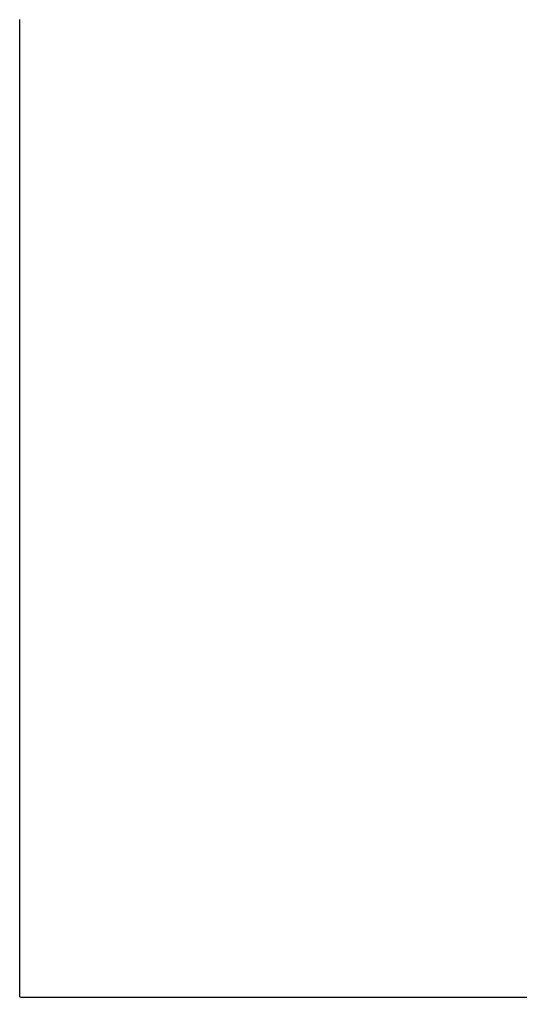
# Model space of a CAD drawing. Header units: metres. Extents: x 4568 to 182545, y -86951 to 35529.
# Drawn here: x 25852.9 to 26009.5, y -69591 to -69284.8 of the extents above; entities that cross this region are included whole.
import ezdxf

# ---------------------------------------------------------------- set-up
doc = ezdxf.new("R2010")
doc.units = ezdxf.units.M
doc.dimstyles.get("Standard").update_dxf_attribs({"dimtxt": 2.5, "dimasz": 2.5, "dimexe": 1.25, "dimexo": 0.625, "dimtad": 1, "dimcen": 2.5, "dimazin": 3, "dimtfac": 1, "dimtmove": 0, "dimatfit": 3})

# ---------------------------------------------------------------- blocks, each defined once
blk = doc.blocks.new('_CLOSEDFILLED')
at = {"color": 0, "linetype": 'BYBLOCK'}
blk.add_solid([(-1, 0.2), (0, 0), (-1, -0.2)], dxfattribs=at)
blk = doc.blocks.new('*D504')
for p, q in [((25852.94, -69284.83), (25852.94, -69590.36)), ((28542.33, -69284.83), (28542.33, -69590.36)), ((25853.19, -69590.36), (27195.635, -69590.36)), ((27199.635, -69590.36), (28542.08, -69590.36))]:
    blk.add_line(p, q)
at = {"layer": 'Defpoints'}
for p in [(25852.94, -69284.83), (28542.33, -69284.83), (25852.94, -69590.36)]:
    blk.add_point(p, dxfattribs=at)
at = {"xscale": 0.25, "yscale": 0.25, "rotation": 180}
blk.add_blockref('_CLOSEDFILLED', (25852.94, -69590.36), dxfattribs=at)
at = {"xscale": 0.25, "yscale": 0.25}
blk.add_blockref('_CLOSEDFILLED', (28542.33, -69590.36), dxfattribs=at)
at = {"insert": (27197.635, -69590.36), "char_height": 1, "attachment_point": 5}
blk.add_mtext('4000', dxfattribs=at)

msp = doc.modelspace()

# ---------------------------------------------------------------- dimensions: what is measured, and where the dimension line sits
dim = msp.add_linear_dim(base=(25852.94, -69590.36), p1=(25852.94, -69284.83), p2=(28542.33, -69284.83), text='4000', dimstyle='Standard')
dim.commit()
dim.dimension.update_dxf_attribs({"geometry": '*D504', "text_midpoint": (27197.635, -69590.36)})

doc.saveas('drawing.dxf')
